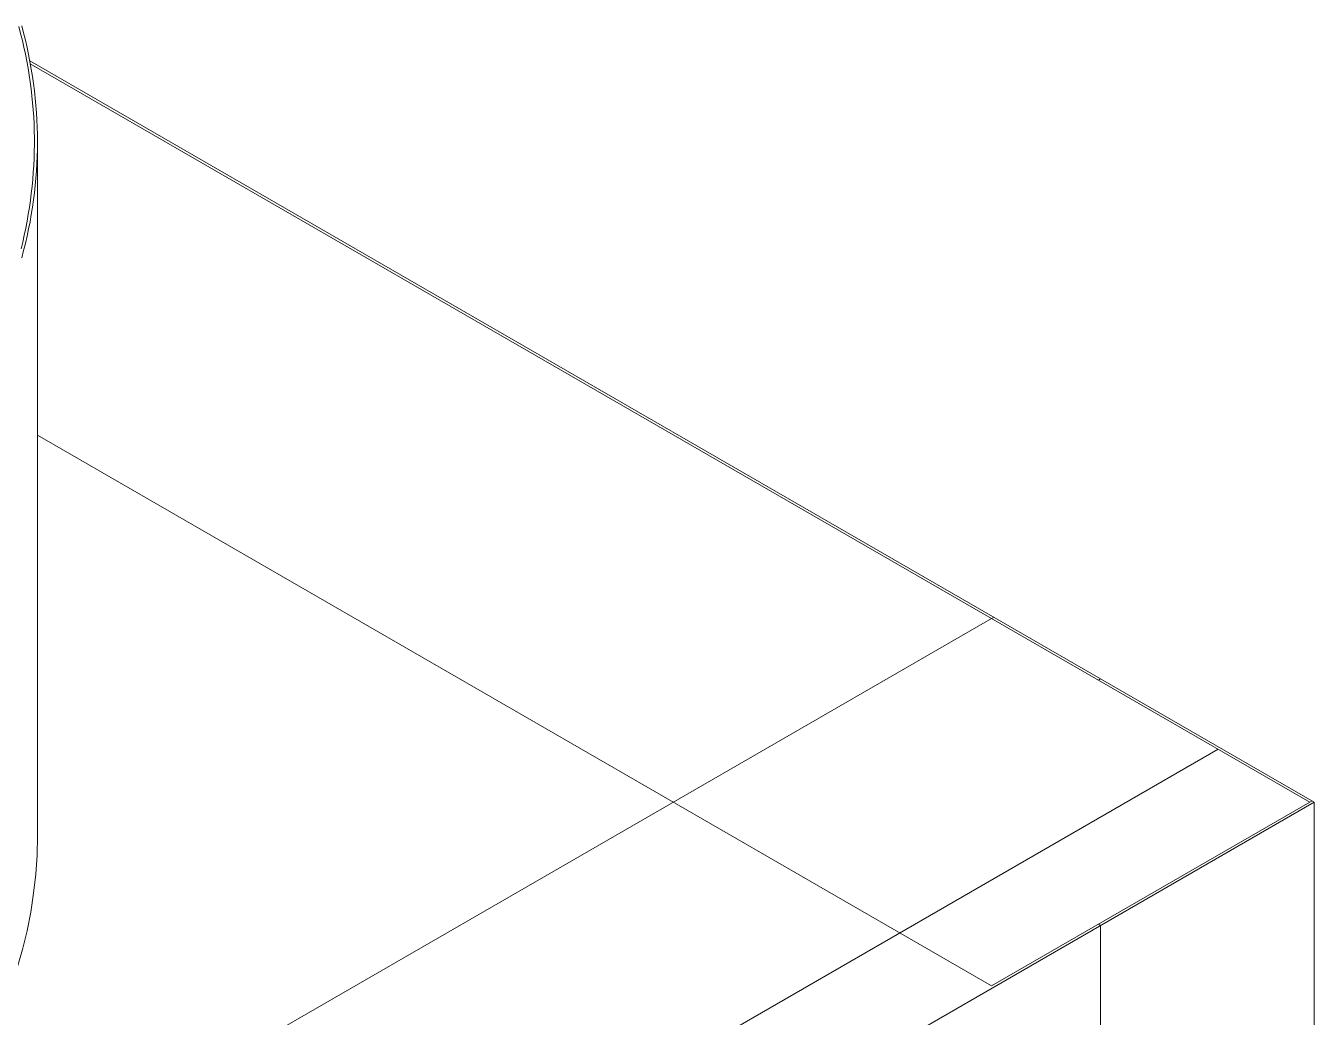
# Model space of a CAD drawing. Header units: millimetres. Extents: x -312439 to 477422, y -331570 to 212570.
# Drawn here: x 374537 to 375581, y 102021 to 102825 of the extents above; entities that cross this region are included whole.
import ezdxf

# ---------------------------------------------------------------- set-up
doc = ezdxf.new("R2010")
doc.units = ezdxf.units.MM

msp = doc.modelspace()

# ---------------------------------------------------------------- linework, layer by layer
at = {"color": 3, "linetype": 'Continuous', "lineweight": 0, "extrusion": (-1.11022e-16, 0.816497, 0.57735)}
for p, q in [((374540.056, 102796.925), (375581.415, 102195.696)), ((374540.472, 102794.684), (375577.951, 102195.696)), ((374546.241, 102168.371), (374546.241, 102731.26)), ((374546.241, 102493.353), (375319.875, 102046.696)), ((375321.607, 102345.696), (367180.33, 97645.327)), ((375408.21, 102295.696), (375406.478, 102294.696)), ((375503.473, 102238.696), (367363.927, 97539.327)), ((375579.683, 102196.696), (375319.875, 102046.696)), ((359295.396, 92792.959), (375581.415, 102195.696)), ((375581.415, 102195.696), (375581.415, 98003.881)), ((375406.478, 102096.696), (375408.21, 102095.696)), ((375408.21, 102095.696), (375408.21, 97903.881))]:
    msp.add_line(p, q, dxfattribs=at)
at = {"color": 3, "linetype": 'Continuous', "lineweight": 0}
for centre, major_axis, start_param, end_param in [((373497.473, 102731.26), (-1046.319, 0), 2.9973499, 3.29716571), ((373497.473, 102731.26), (-1048.768, 0), 2.98561554, 3.29783032), ((373497.473, 102168.371), (-1048.768, 0), 0, 3.14159265)]:
    msp.add_ellipse(centre, major_axis=major_axis, ratio=0.57735027, start_param=start_param, end_param=end_param, dxfattribs=at)

doc.saveas('drawing.dxf')
